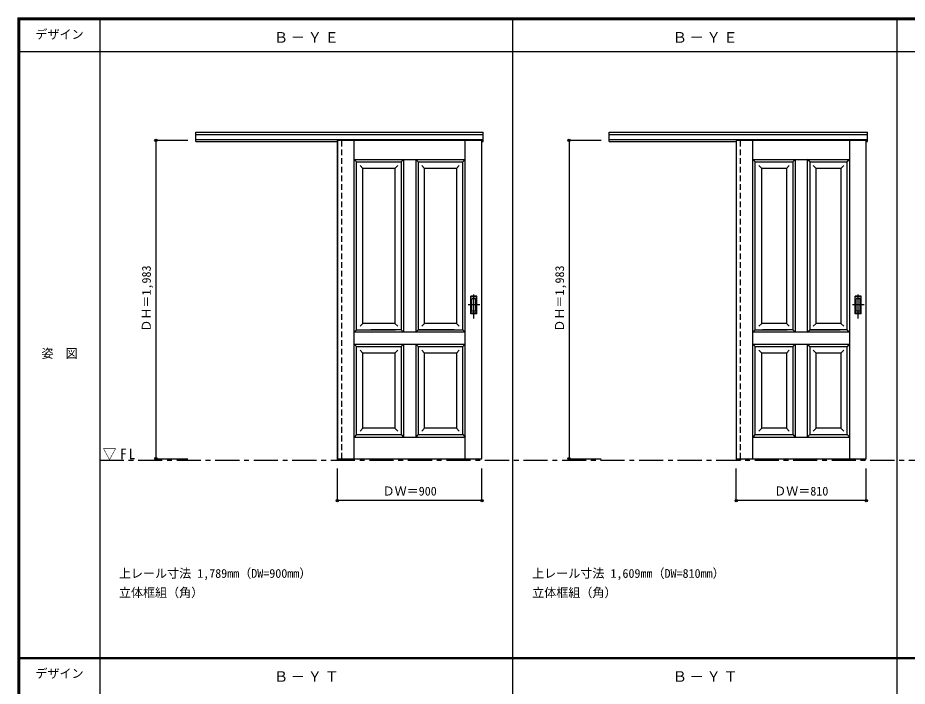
# Model space of a CAD drawing. Units: millimetres, scale not verified. Extents: x -6000 to 5700, y -4307 to 4260.
# Drawn here: x -6000 to -460, y 12 to 4175 of the extents above; entities that cross this region are included whole.
import ezdxf
from ezdxf.enums import TextEntityAlignment as Align

# ---------------------------------------------------------------- set-up
doc = ezdxf.new("R2010")
doc.units = ezdxf.units.MM
doc.header["$LTSCALE"] = 30
doc.header["$PDMODE"] = 32
doc.header["$PDSIZE"] = 15
doc.linetypes.add('CHAIN1', pattern=[8, 5, -1, 1, -1])
doc.linetypes.add('DASHED1', pattern=[1.8, 1.2, -0.6])
for name, color, linetype in [('0-1_通り芯', 7, 'CHAIN1'), ('0-2_扉', 7, 'Continuous'), ('0-4_枠', 3, 'Continuous'), ('0-6_引手', 7, 'Continuous'), ('0-A_文字', 7, 'Continuous'), ('0-B_寸法', 7, 'Continuous'), ('F-1_枠', 6, 'Continuous'), ('F-A_文字', 7, 'Continuous')]:
    doc.layers.add(name, color=color, linetype=linetype)
doc.styles.add('ＭＳ ゴシック', font='')
doc.styles.get('ＭＳ ゴシック').set_extended_font_data('MS Gothic')

msp = doc.modelspace()

# ---------------------------------------------------------------- linework, layer by layer
at = {"layer": '0-1_通り芯'}
msp.add_line((-5490, 1420), (5690, 1420), dxfattribs=at)
at = {"layer": '0-2_扉'}
for p, q in [((-4009, 3412), (-4009, 1429)), ((-4009, 3412), (-3109, 3412)), ((-3905.5, 1429.62), (-3905.5, 3412)), ((-3212.5, 1429.62), (-3212.5, 3412)), ((-3109, 1429), (-3109, 3412)), ((-1525, 3412), (-1525, 1429)), ((-1525, 3412), (-715, 3412)), ((-1421.5, 1429), (-1421.5, 3412)), ((-818.5, 1429), (-818.5, 3412)), ((-715, 1429), (-715, 3412)), ((-3905.5, 3292), (-3519, 3292)), ((-3890.5, 2374.05), (-3890.5, 3277)), ((-3611.5, 3277), (-3596.5, 3292)), ((-3611.5, 3277), (-3611.5, 2989)), ((-3596.5, 3292), (-3596.5, 2217)), ((-3521.5, 3292), (-3521.5, 2217)), ((-3506.5, 3277), (-3521.21, 3291.71)), ((-3506.5, 3277), (-3506.5, 2989)), ((-3506.5, 3277), (-3227.5, 3277)), ((-1421.5, 3292), (-1080, 3292)), ((-1406.5, 2363.24), (-1406.5, 3277)), ((-1172.5, 3277), (-1157.5, 3292)), ((-1172.5, 3277), (-1172.5, 2989)), ((-1157.5, 3292), (-1157.5, 2217)), ((-1082.5, 3292), (-1082.5, 2217)), ((-1067.5, 3277), (-1082.21, 3291.71)), ((-1080, 3292), (-818.5, 3292)), ((-1067.5, 3277), (-1067.5, 2989)), ((-1067.5, 3277), (-833.5, 3277)), ((-818.5, 3292), (-833.5, 3277)), ((-833.5, 2232), (-833.5, 3277)), ((-3850.5, 3237), (-3868.18, 3254.68)), ((-3651.46, 3237), (-3850.54, 3237)), ((-3850.54, 2272), (-3850.54, 3237)), ((-3651.5, 3237), (-3651.5, 2272)), ((-3651.46, 3237), (-3633.79, 3254.68)), ((-3466.5, 3237), (-3484.18, 3254.68)), ((-3267.5, 3237), (-3466.5, 3237)), ((-3466.5, 2272), (-3466.5, 3237)), ((-3267.5, 3237), (-3249.82, 3254.68)), ((-3267.5, 3237), (-3267.5, 2272)), ((-1366.46, 3237), (-1384.14, 3254.68)), ((-1212.46, 3237), (-1366.5, 3237)), ((-1366.5, 2272), (-1366.5, 3237)), ((-1212.5, 3237), (-1212.5, 2272)), ((-1212.46, 3237), (-1194.79, 3254.68)), ((-1027.5, 3237), (-1045.18, 3254.68)), ((-873.5, 3237), (-1027.5, 3237)), ((-1027.5, 2272), (-1027.5, 3237)), ((-873.5, 3237), (-855.82, 3254.68)), ((-873.5, 3237), (-873.5, 2272)), ((-3890.31, 3094), (-3890.5, 3094)), ((-1406.31, 3094), (-1406.5, 3094)), ((-3611.5, 2989), (-3611.5, 2232)), ((-3506.5, 2989), (-3506.5, 2232)), ((-1172.5, 2989), (-1172.5, 2232)), ((-1067.5, 2989), (-1067.5, 2232)), ((-3850.54, 2769), (-3850.54, 2770.43)), ((-3466.5, 2769), (-3466.5, 2770.43)), ((-1366.5, 2769), (-1366.5, 2770.43)), ((-1027.5, 2769), (-1027.5, 2770.43)), ((-3890.5, 2232), (-3890.5, 2374.05)), ((-1406.5, 2232), (-1406.5, 2374.05)), ((-3850.54, 2272), (-3868.21, 2254.32)), ((-3850.54, 2272), (-3850.54, 2273.43)), ((-3651.5, 2272), (-3850.54, 2272)), ((-3651.5, 2272), (-3633.82, 2254.32)), ((-3466.5, 2272), (-3484.18, 2254.32)), ((-3466.5, 2272), (-3466.5, 2273.43)), ((-3267.5, 2272), (-3466.5, 2272)), ((-3267.5, 2272), (-3249.82, 2254.32)), ((-1366.5, 2272), (-1384.18, 2254.32)), ((-1366.5, 2272), (-1366.5, 2273.43)), ((-1212.5, 2272), (-1366.5, 2272)), ((-1212.5, 2272), (-1194.82, 2254.32)), ((-1027.5, 2272), (-1045.18, 2254.32)), ((-1027.5, 2272), (-1027.5, 2273.43)), ((-873.5, 2272), (-1027.5, 2272)), ((-873.5, 2272), (-855.82, 2254.32)), ((-3905.5, 2217), (-3890.5, 2232)), ((-3905.5, 2050.7), (-3905.5, 2224)), ((-3521.5, 2217), (-3905.5, 2217)), ((-3890.5, 2232), (-3646.5, 2232)), ((-3611.5, 2232), (-3800.5, 2232)), ((-3611.5, 2232), (-3596.5, 2217)), ((-3521.5, 2217), (-3506.5, 2232)), ((-3282.5, 2232), (-3506.5, 2232)), ((-1421.5, 2217), (-1406.5, 2232)), ((-1082.5, 2217), (-1421.5, 2217)), ((-1406.5, 2232), (-1207.5, 2232)), ((-1172.5, 2232), (-1361.5, 2232)), ((-1172.5, 2232), (-1157.5, 2217)), ((-1082.5, 2217), (-1067.5, 2232)), ((-1067.5, 2232), (-878.5, 2232)), ((-833.5, 2232), (-1067.5, 2232)), ((-3905.5, 2142), (-3521.5, 2142)), ((-3890.5, 1579), (-3890.5, 2127)), ((-3611.5, 2127), (-3596.5, 2142)), ((-3611.5, 2127), (-3611.5, 1579)), ((-3596.5, 2142), (-3596.5, 1564)), ((-3521.5, 2142), (-3506.5, 2127)), ((-3521.5, 2142), (-3521.5, 1564)), ((-3521.5, 2142), (-3212.5, 2142)), ((-3506.5, 2127), (-3506.5, 1579)), ((-3506.5, 2127), (-3227.5, 2127)), ((-3227.5, 2127), (-3212.5, 2142)), ((-3227.5, 1579), (-3227.5, 2127)), ((-1421.5, 2142), (-1082.5, 2142)), ((-1406.5, 1579), (-1406.5, 2127)), ((-1172.5, 2127), (-1157.5, 2142)), ((-1172.5, 2127), (-1172.5, 1579)), ((-1157.5, 2142), (-1157.5, 1564)), ((-1082.5, 2142), (-1082.5, 1564)), ((-1082.5, 2142), (-1067.5, 2127)), ((-1082.5, 2142), (-818.5, 2142)), ((-1067.5, 2127), (-1067.5, 1579)), ((-1067.5, 2127), (-833.5, 2127)), ((-3850.5, 2087), (-3868.18, 2104.68)), ((-3651.46, 2087), (-3850.54, 2087)), ((-3850.54, 1619), (-3850.54, 2087)), ((-3651.5, 2087), (-3651.5, 1619)), ((-3651.46, 2087), (-3633.79, 2104.68)), ((-3466.5, 2087), (-3484.18, 2104.68)), ((-3466.5, 1620.43), (-3466.5, 2087)), ((-3267.5, 2087), (-3466.5, 2087)), ((-3267.5, 2087), (-3249.82, 2104.68)), ((-3267.5, 2087), (-3267.5, 1619)), ((-1366.46, 2087), (-1384.14, 2104.68)), ((-1212.46, 2087), (-1366.5, 2087)), ((-1366.5, 1619), (-1366.5, 2087)), ((-1212.5, 2087), (-1212.5, 1619)), ((-1212.46, 2087), (-1194.79, 2104.68)), ((-1027.5, 2087), (-1045.18, 2104.68)), ((-1027.5, 1620.43), (-1027.5, 2087)), ((-873.5, 2087), (-1027.5, 2087)), ((-873.5, 2087), (-855.82, 2104.68)), ((-873.5, 2087), (-873.5, 1619)), ((-3850.54, 1619), (-3868.21, 1601.32)), ((-3850.54, 1619), (-3850.54, 1620.43)), ((-3651.5, 1619), (-3850.54, 1619)), ((-3651.5, 1619), (-3633.82, 1601.32)), ((-3466.5, 1619), (-3484.18, 1601.32)), ((-3466.5, 1619), (-3466.5, 1620.43)), ((-3267.5, 1619), (-3466.5, 1619)), ((-3267.5, 1619), (-3249.82, 1601.32)), ((-1366.5, 1619), (-1384.18, 1601.32)), ((-1366.5, 1619), (-1366.5, 1620.43)), ((-1212.5, 1619), (-1366.5, 1619)), ((-1212.5, 1619), (-1194.82, 1601.32)), ((-1027.5, 1619), (-1045.18, 1601.32)), ((-1027.5, 1619), (-1027.5, 1620.43)), ((-873.5, 1619), (-1027.5, 1619)), ((-873.5, 1619), (-855.82, 1601.32)), ((-3890.5, 1579), (-3611.5, 1579)), ((-3611.5, 1579), (-3596.5, 1564)), ((-3506.5, 1579), (-3521.5, 1564)), ((-3521.5, 1564), (-3212.5, 1564)), ((-1406.5, 1579), (-1172.5, 1579)), ((-1172.5, 1579), (-1157.5, 1564)), ((-1067.5, 1579), (-1082.5, 1564)), ((-1082.5, 1564), (-818.5, 1564)), ((-4009, 1429), (-3109, 1429)), ((-1525, 1429), (-715, 1429))]:
    msp.add_line(p, q, dxfattribs=at)
for points in [[(-3905.5, 3292), (-3890.5, 3277), (-3611.5, 3277)], [(-3519, 3292), (-3212.5, 3292), (-3227.5, 3277)], [(-3506.5, 2232), (-3227.5, 2232), (-3227.5, 3277)], [(-1421.5, 3292), (-1406.5, 3277), (-1172.5, 3277)], [(-3227.5, 2232), (-3212.5, 2217), (-3521.5, 2217)], [(-833.5, 2232), (-818.5, 2217), (-1082.5, 2217)], [(-3905.5, 2142), (-3890.5, 2127), (-3611.5, 2127)], [(-1421.5, 2142), (-1406.5, 2127), (-1172.5, 2127)], [(-833.5, 1579), (-833.5, 2127), (-818.5, 2142)], [(-3890.5, 1579), (-3905.5, 1564), (-3521.5, 1564)], [(-3506.5, 1579), (-3227.5, 1579), (-3212.5, 1564)], [(-1406.5, 1579), (-1421.5, 1564), (-1082.5, 1564)], [(-1067.5, 1579), (-833.5, 1579), (-818.5, 1564)]]:
    msp.add_lwpolyline(points, dxfattribs=at)
at = {"layer": '0-4_枠'}
for p, q in [((-4890, 3462), (-3101, 3462)), ((-4890, 3405), (-4890, 3462)), ((-4890, 3449), (-3101, 3449)), ((-2316, 3462), (-707, 3462)), ((-2316, 3405), (-2316, 3462)), ((-2316, 3449), (-707, 3449)), ((-4890, 3417), (-3101, 3417)), ((-4890, 3405), (-4009, 3405)), ((-4010, 3417), (-4010, 1420)), ((-3982, 3412), (-3982, 3417)), ((-2316, 3417), (-707, 3417)), ((-2316, 3405), (-1525, 3405)), ((-1526, 3417), (-1526, 1420)), ((-1498, 3412), (-1498, 3417)), ((-4010, 1420), (-3982, 1420)), ((-3982, 1429), (-3982, 1420)), ((-1526, 1420), (-1498, 1420)), ((-1498, 1429), (-1498, 1420))]:
    msp.add_line(p, q, dxfattribs=at)
at = {"layer": '0-4_枠', "color": 4, "linetype": 'DASHED1'}
for p, q in [((-3982, 1429), (-3982, 3412)), ((-1498, 1429), (-1498, 3412))]:
    msp.add_line(p, q, dxfattribs=at)
at = {"layer": '0-4_枠'}
for points in [[(-3109, 3405), (-3101, 3405), (-3101, 3462)], [(-715, 3405), (-707, 3405), (-707, 3462)]]:
    msp.add_lwpolyline(points, dxfattribs=at)
at = {"layer": '0-6_引手'}
for p, q in [((-3141, 2441.5), (-3179, 2441.5)), ((-3179, 2331.5), (-3179, 2441.5)), ((-3141, 2331.5), (-3141, 2441.5)), ((-747, 2441.5), (-785, 2441.5)), ((-785, 2331.5), (-785, 2441.5)), ((-747, 2331.5), (-747, 2441.5)), ((-3147.5, 2425.5), (-3172.5, 2425.5)), ((-3172.5, 2347.5), (-3172.5, 2425.5)), ((-3147.5, 2347.5), (-3147.5, 2425.5)), ((-753.5, 2425.5), (-778.5, 2425.5)), ((-778.5, 2347.5), (-778.5, 2425.5)), ((-753.5, 2347.5), (-753.5, 2425.5)), ((-3141, 2331.5), (-3179, 2331.5)), ((-3147.5, 2347.5), (-3172.5, 2347.5)), ((-747, 2331.5), (-785, 2331.5)), ((-753.5, 2347.5), (-778.5, 2347.5))]:
    msp.add_line(p, q, dxfattribs=at)
at = {"layer": '0-6_引手', "linetype": 'CHAIN1'}
for p, q in [((-3160, 2301.27), (-3160, 2472.12)), ((-766, 2301.27), (-766, 2472.12)), ((-3121.93, 2386.5), (-3194.44, 2386.5)), ((-727.93, 2386.5), (-800.44, 2386.5))]:
    msp.add_line(p, q, dxfattribs=at)
at = {"layer": '0-6_引手', "linetype": 'DASHED1'}
for p, q in [((-3176, 2335.5), (-3176, 2437.5)), ((-782, 2335.5), (-782, 2437.5)), ((-3144, 2335.5), (-3176, 2335.5)), ((-750, 2335.5), (-782, 2335.5))]:
    msp.add_line(p, q, dxfattribs=at)
for points in [[(-3144, 2335.5), (-3144, 2437.5), (-3176, 2437.5)], [(-750, 2335.5), (-750, 2437.5), (-782, 2437.5)]]:
    msp.add_lwpolyline(points, dxfattribs=at)
at = {"layer": '0-B_寸法', "color": 4}
for p, q in [((-5140, 3412), (-5140, 1429)), ((-5140, 3412), (-4940, 3412)), ((-2566, 3412), (-2566, 1429)), ((-2566, 3412), (-2366, 3412)), ((-5140, 1429), (-4940, 1429)), ((-2566, 1429), (-2366, 1429)), ((-4009, 1168), (-4009, 1368)), ((-3109, 1168), (-3109, 1368)), ((-1525, 1168), (-1525, 1368)), ((-715, 1168), (-715, 1368)), ((-3109, 1168), (-4009, 1168)), ((-715, 1168), (-1525, 1168))]:
    msp.add_line(p, q, dxfattribs=at)
at = {"layer": '0-B_寸法'}
for p in [(-5140, 3412), (-2566, 3412), (-5140, 1429), (-2566, 1429), (-4009, 1168), (-3109, 1168), (-1525, 1168), (-715, 1168)]:
    msp.add_point(p, dxfattribs=at)
at = {"layer": 'F-1_枠'}
for p, q in [((-6000, 4175), (5700, 4175)), ((-6000, 4175), (-6000, -4205)), ((-6000, 4170), (5700, 4170)), ((-6000, 4165), (5700, 4165)), ((-5995, 4175), (-5995, -4205)), ((-5990, 4175), (-5990, -4205)), ((-5490, 4175), (-5490, -3790)), ((-2916, -3790), (-2916, 4175)), ((-522, -3790), (-522, 4175)), ((-6000, 3965), (5700, 3965)), ((-6000, 190.5), (5700, 190.5)), ((-6000, 187.5), (5700, 187.5)), ((-6000, 184.5), (5700, 184.5))]:
    msp.add_line(p, q, dxfattribs=at)

# ---------------------------------------------------------------- texts
at = {"layer": '0-A_文字', "style": 'ＭＳ ゴシック'}
for s, p in [('上レール寸法 1,789mm（DW=900mm）', (-5370, 670.5)), ('上レール寸法 1,609mm（DW=810mm）', (-2796, 670.5)), ('立体框組（角）', (-5370, 550.5)), ('立体框組（角）', (-2796, 550.5))]:
    msp.add_text(s, height=54.99, dxfattribs=at).set_placement(p, align=Align.BOTTOM_LEFT)
at = {"layer": '0-A_文字', "char_height": 65.98, "attachment_point": 7, "style": 'ＭＳ ゴシック'}
for s, insert in [('\\T1.17;Ｂ－ＹＥ', (-4405.5, 4020)), ('\\T1.17;Ｂ－ＹＥ', (-1921.5, 4020)), ('\\T1.26;\\W0.95;▽FL', (-5471.25, 1420)), ('\\T1.17;Ｂ－ＹＴ', (-4405.5, 39.5)), ('\\T1.17;Ｂ－ＹＴ', (-1921.5, 39.5))]:
    msp.add_mtext(s, dxfattribs=dict(at, insert=insert))
at = {"layer": '0-B_寸法', "style": 'ＭＳ ゴシック'}
for p in [(-5155, 2220.25), (-2581, 2220.25)]:
    msp.add_text('ＤＨ＝1,983', height=54.99, rotation=90, dxfattribs=at).set_placement(p, align=Align.BOTTOM_LEFT)
for s, p in [('ＤＷ＝900', (-3727.75, 1183)), ('ＤＷ＝810', (-1288.75, 1183))]:
    msp.add_text(s, height=54.99, dxfattribs=at).set_placement(p, align=Align.BOTTOM_LEFT)
at = {"layer": 'F-A_文字', "style": 'ＭＳ ゴシック'}
for s, p in [('デザイン', (-5890, 4027.5)), ('姿\u3000図', (-5852.5, 2040.25)), ('デザイン', (-5890, 47))]:
    msp.add_text(s, height=54.99, dxfattribs=at).set_placement(p, align=Align.BOTTOM_LEFT)

doc.saveas('drawing.dxf')
